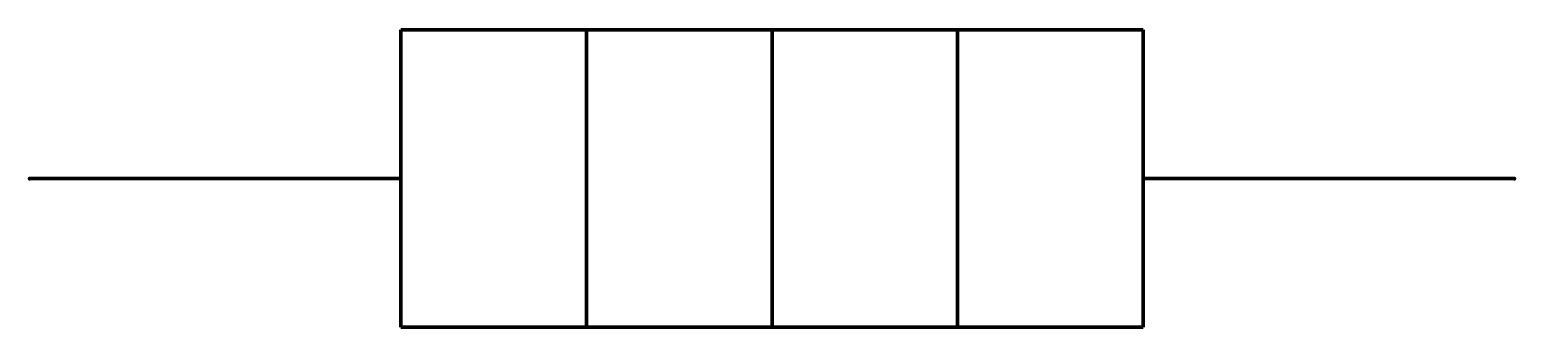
# Model space of a CAD drawing. Header units: millimetres. Extents: x 0 to 20, y -2 to 2.
import ezdxf

# ---------------------------------------------------------------- set-up
doc = ezdxf.new("R2010")
doc.units = ezdxf.units.MM
doc.layers.get('0').update_dxf_attribs({"linetype": 'CONTINUOUS', "lineweight": 0})

msp = doc.modelspace()

# ---------------------------------------------------------------- linework, layer by layer
at = {"color": 7, "linetype": 'CONTINUOUS', "lineweight": 70}
for p, q in [((15, 2), (5, 2)), ((5, 2), (5, -2)), ((7.5, -2), (7.5, 2)), ((10, 2), (10, -2)), ((12.5, -2), (12.5, 2)), ((15, -2), (15, 2)), ((5, 0), (0, 0)), ((20, 0), (15, 0)), ((5, -2), (15, -2))]:
    msp.add_line(p, q, dxfattribs=at)
for p in [(0, 0), (20, 0)]:
    msp.add_point(p, dxfattribs=at)

doc.saveas('drawing.dxf')
